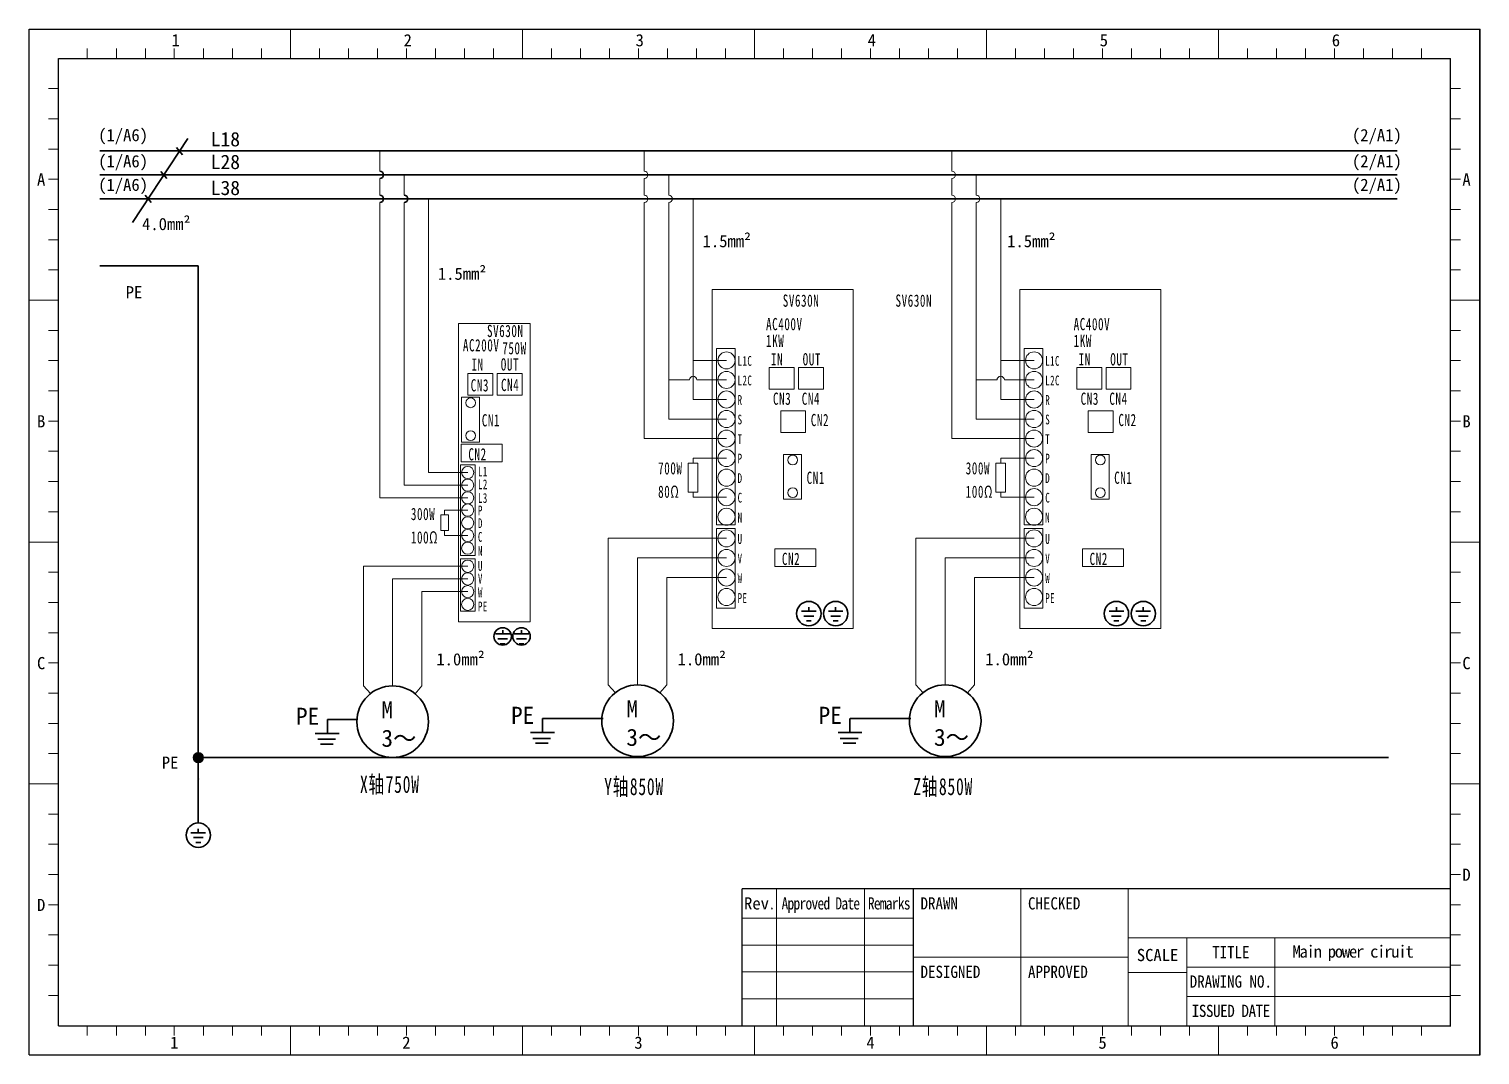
# Model space of a CAD drawing. Header units: millimetres. Extents: x 26 to 3546, y -73 to 3113.
# Drawn here: x 28.1 to 325.1, y 2000.5 to 2210.5 of the extents above; entities that cross this region are included whole.
import ezdxf

# ---------------------------------------------------------------- set-up
doc = ezdxf.new("R2010")
doc.units = ezdxf.units.MM
doc.header["$PDSIZE"] = -5
doc.layers.get('0').update_dxf_attribs({"lineweight": 35})
for name, color, linetype, lineweight in [('图框', 7, 'Continuous', 30), ('尺寸线层', 3, 'Continuous', 18), ('粗实线层', 7, 'Continuous', 35), ('细实线层', 7, 'Continuous', 18)]:
    doc.layers.add(name, color=color, linetype=linetype, lineweight=lineweight)
doc.styles.add('GG', font='')
doc.styles.add('SLDTEXTSTYLE0', font='', dxfattribs={"width": 0.7})
doc.styles.add('宋体', font='')
doc.styles.add('标准', font='', dxfattribs={"width": 0.667})
doc.styles.get('GG').set_extended_font_data('宋体')
doc.styles.get('SLDTEXTSTYLE0').set_extended_font_data('宋体')
doc.styles.get('宋体').set_extended_font_data('宋体')
doc.styles.get('标准').set_extended_font_data('宋体')

msp = doc.modelspace()

# ---------------------------------------------------------------- hatches: boundary and pattern name
h = msp.add_hatch(color=256)
edge = h.paths.add_edge_path(flags=0)
edge.add_arc((62.8, 2061.36), 1, 0, 360)

# ---------------------------------------------------------------- linework, layer by layer
for p, q in [((60.63, 2188.09), (49.3, 2170.9)), ((58.36, 2186.26), (59.58, 2184.77)), ((117.48, 2185.54), (75.12, 2185.54)), ((55.13, 2181.36), (56.35, 2179.87)), ((117.48, 2180.64), (75.12, 2180.64)), ((51.9, 2176.46), (53.12, 2174.97)), ((117.23, 2175.74), (75.12, 2175.74)), ((62.8, 2162.04), (42.62, 2162.04)), ((62.8, 2047.99), (62.8, 2162.04)), ((62.8, 2061.36), (306.4, 2061.36)), ((62.8, 2045.99), (62.8, 2046.79)), ((61.3, 2045.99), (64.3, 2045.99)), ((61.8, 2044.99), (63.8, 2044.99)), ((62.3, 2043.99), (63.3, 2043.99))]:
    msp.add_line(p, q)
at = {"color": 0}
for p, q in [((42.62, 2185.54), (75.12, 2185.54)), ((117.48, 2185.54), (308.17, 2185.54)), ((42.62, 2180.64), (75.12, 2180.64)), ((117.48, 2180.64), (308.17, 2180.64)), ((42.62, 2175.74), (75.12, 2175.74)), ((117.23, 2175.74), (308.17, 2175.74)), ((186.26, 2091.33), (189.26, 2091.33)), ((187.76, 2091.33), (187.76, 2092.13)), ((191.76, 2091.33), (194.76, 2091.33)), ((193.26, 2091.33), (193.26, 2092.13)), ((249.22, 2091.33), (252.22, 2091.33)), ((250.72, 2091.33), (250.72, 2092.13)), ((254.73, 2091.33), (257.73, 2091.33)), ((256.23, 2091.33), (256.23, 2092.13)), ((186.76, 2090.33), (188.76, 2090.33)), ((187.26, 2089.33), (188.26, 2089.33)), ((192.26, 2090.33), (194.26, 2090.33)), ((192.76, 2089.33), (193.76, 2089.33)), ((249.72, 2090.33), (251.72, 2090.33)), ((250.22, 2089.33), (251.22, 2089.33)), ((255.23, 2090.33), (257.23, 2090.33)), ((255.73, 2089.33), (256.73, 2089.33)), ((123.6, 2086.67), (126.6, 2086.67)), ((124.1, 2085.67), (126.1, 2085.67)), ((125.1, 2086.67), (125.1, 2087.47)), ((127.45, 2086.67), (130.45, 2086.67)), ((127.95, 2085.67), (129.95, 2085.67)), ((128.95, 2086.67), (128.95, 2087.47)), ((124.6, 2084.67), (125.6, 2084.67)), ((128.45, 2084.67), (129.45, 2084.67))]:
    msp.add_line(p, q, dxfattribs=at)
at = {"color": 0, "linetype": 'ByBlock'}
for p, q in [((89.21, 2066.28), (89.21, 2069.15)), ((95.27, 2069.19), (89.22, 2069.19)), ((133.22, 2066.48), (133.22, 2069.34)), ((145.68, 2069.39), (133.24, 2069.39)), ((196.19, 2066.48), (196.19, 2069.34)), ((208.64, 2069.39), (196.2, 2069.39)), ((86.75, 2066.28), (91.66, 2066.28)), ((87.23, 2065.1), (90.87, 2065.1)), ((130.77, 2066.48), (135.68, 2066.48)), ((131.24, 2065.3), (134.89, 2065.3)), ((131.85, 2064.29), (134.43, 2064.29)), ((193.74, 2066.48), (198.64, 2066.48)), ((194.21, 2065.3), (197.86, 2065.3)), ((194.82, 2064.29), (197.39, 2064.29)), ((87.83, 2064.1), (90.41, 2064.1))]:
    msp.add_line(p, q, dxfattribs=at)
at = {"color": 0}
for centre, radius in [((187.76, 2090.83), 2.5), ((193.26, 2090.83), 2.5), ((250.72, 2090.83), 2.5), ((256.23, 2090.83), 2.5), ((125.1, 2086.17), 1.78), ((128.95, 2086.17), 1.78)]:
    msp.add_circle(centre, radius, dxfattribs=at)
at = {"color": 0, "linetype": 'ByBlock'}
for centre in [(102.58, 2068.71), (152.72, 2068.91), (215.68, 2068.91)]:
    msp.add_circle(centre, 7.33, dxfattribs=at)
for centre, radius in [((62.8, 2061.36), 1), ((62.8, 2045.49), 2.5)]:
    msp.add_circle(centre, radius)
msp.add_point((62.8, 2057))
msp.add_point((62.8, 2057))
at = {"layer": '图框'}
for p, q in [((28.15, 2000.49), (28.15, 2210.49)), ((28.15, 2210.49), (325.15, 2210.49)), ((325.13, 2000.49), (325.13, 2210.49)), ((325.15, 2000.49), (325.15, 2210.49)), ((34.15, 2006.49), (34.15, 2204.49)), ((34.15, 2204.49), (319.13, 2204.49)), ((319.13, 2006.49), (319.13, 2204.49)), ((319.15, 2034.49), (174.15, 2034.49)), ((174.15, 2006.49), (174.15, 2034.49)), ((209.15, 2034.49), (209.15, 2006.49)), ((34.15, 2006.49), (319.15, 2006.49)), ((28.15, 2000.49), (325.15, 2000.49))]:
    msp.add_line(p, q, dxfattribs=at)
at = {"layer": '图框', "lineweight": 15}
for p, q in [((181.15, 2034.49), (181.15, 2006.49)), ((199.15, 2034.49), (199.15, 2006.49)), ((231.15, 2034.49), (231.15, 2006.49)), ((253.15, 2034.49), (253.15, 2006.49)), ((174.15, 2028.49), (209.15, 2028.49)), ((174.15, 2022.99), (209.15, 2022.99)), ((253.15, 2024.49), (319.15, 2024.49)), ((265.15, 2024.49), (265.15, 2006.49)), ((283.15, 2024.49), (283.15, 2006.49)), ((209.15, 2020.49), (253.15, 2020.49)), ((174.15, 2017.49), (209.15, 2017.49)), ((253.15, 2017.34), (265.15, 2017.34)), ((265.15, 2018.49), (319.15, 2018.49)), ((174.15, 2011.99), (209.15, 2011.99)), ((265.15, 2012.49), (319.15, 2012.49)), ((319.15, 2006.49), (174.15, 2006.49))]:
    msp.add_line(p, q, dxfattribs=at)
at = {"layer": '粗实线层', "lineweight": 15}
for p, q in [((99.95, 2181.39), (99.95, 2185.54)), ((154.08, 2181.39), (154.08, 2185.54)), ((217.04, 2181.39), (217.04, 2185.54)), ((104.95, 2176.49), (104.95, 2180.64)), ((159.08, 2176.49), (159.08, 2180.64)), ((222.04, 2176.49), (222.04, 2180.64)), ((99.95, 2176.49), (99.95, 2179.89)), ((154.08, 2176.49), (154.08, 2179.89)), ((217.04, 2176.49), (217.04, 2179.89)), ((99.95, 2114.52), (99.95, 2174.99)), ((104.95, 2117.12), (104.95, 2174.99)), ((109.95, 2119.72), (109.95, 2175.74)), ((154.08, 2126.66), (154.08, 2174.99)), ((159.08, 2130.66), (159.08, 2174.99)), ((164.08, 2134.66), (164.08, 2175.74)), ((217.04, 2126.66), (217.04, 2174.99)), ((222.04, 2130.66), (222.04, 2174.99)), ((227.04, 2134.66), (227.04, 2175.74)), ((170.91, 2142.66), (164.08, 2142.66)), ((233.87, 2142.66), (227.04, 2142.66)), ((163.33, 2138.66), (159.08, 2138.66)), ((170.91, 2138.66), (164.83, 2138.66)), ((226.29, 2138.66), (222.04, 2138.66)), ((233.87, 2138.66), (227.79, 2138.66)), ((170.91, 2134.66), (164.08, 2134.66)), ((233.87, 2134.66), (227.04, 2134.66)), ((170.91, 2130.66), (159.08, 2130.66)), ((233.87, 2130.66), (222.04, 2130.66)), ((170.91, 2126.66), (154.08, 2126.66)), ((233.87, 2126.66), (217.04, 2126.66)), ((165.08, 2121.66), (163.08, 2121.66)), ((163.08, 2121.66), (163.08, 2115.66)), ((170.91, 2122.66), (164.08, 2122.66)), ((164.08, 2122.66), (164.08, 2121.66)), ((165.08, 2121.66), (165.08, 2115.66)), ((228.04, 2121.66), (226.04, 2121.66)), ((226.04, 2121.66), (226.04, 2115.66)), ((233.87, 2122.66), (227.04, 2122.66)), ((227.04, 2122.66), (227.04, 2121.66)), ((228.04, 2121.66), (228.04, 2115.66)), ((117.94, 2119.72), (109.95, 2119.72)), ((117.94, 2117.12), (104.95, 2117.12)), ((165.08, 2115.66), (163.08, 2115.66)), ((164.08, 2115.66), (164.08, 2114.66)), ((170.91, 2114.66), (164.08, 2114.66)), ((228.04, 2115.66), (226.04, 2115.66)), ((227.04, 2115.66), (227.04, 2114.66)), ((233.87, 2114.66), (227.04, 2114.66)), ((117.94, 2114.52), (99.95, 2114.52)), ((117.94, 2112.02), (113.21, 2112.02)), ((113.21, 2112.02), (113.21, 2111.02)), ((112.41, 2111.02), (112.41, 2107.82)), ((114.01, 2111.02), (112.41, 2111.02)), ((114.01, 2111.02), (114.01, 2107.82)), ((114.01, 2107.82), (112.41, 2107.82)), ((113.21, 2107.82), (113.21, 2106.82)), ((117.94, 2106.82), (113.21, 2106.82)), ((146.72, 2106.28), (146.72, 2076.23)), ((170.89, 2106.28), (146.72, 2106.28)), ((209.68, 2106.28), (209.68, 2076.23)), ((233.86, 2106.28), (209.68, 2106.28)), ((96.58, 2100.53), (96.58, 2076.04)), ((117.94, 2100.53), (96.58, 2100.53)), ((152.72, 2102.23), (152.72, 2076.23)), ((170.91, 2102.23), (152.72, 2102.23)), ((215.68, 2102.23), (215.68, 2076.23)), ((233.87, 2102.23), (215.68, 2102.23)), ((102.58, 2097.93), (102.58, 2076.04)), ((117.94, 2097.93), (102.58, 2097.93)), ((158.72, 2098.23), (158.72, 2076.23)), ((170.91, 2098.23), (158.72, 2098.23)), ((221.68, 2098.23), (221.68, 2076.23)), ((233.87, 2098.23), (221.68, 2098.23)), ((108.58, 2095.33), (108.58, 2076.04)), ((117.94, 2095.33), (108.58, 2095.33)), ((98.04, 2074.46), (96.58, 2076.04)), ((108.58, 2076.04), (107.16, 2074.43)), ((148.17, 2074.65), (146.72, 2076.23)), ((158.72, 2076.23), (157.29, 2074.63)), ((211.14, 2074.65), (209.68, 2076.23)), ((221.68, 2076.23), (220.26, 2074.63))]:
    msp.add_line(p, q, dxfattribs=at)
at = {"layer": '粗实线层', "color": 0, "lineweight": 15}
for points in [[(168.01, 2157.14), (168.01, 2087.77), (196.85, 2087.77), (196.85, 2157.14)], [(230.97, 2157.14), (230.97, 2087.77), (259.82, 2087.77), (259.82, 2157.14)], [(118, 2140), (118, 2135.56), (123.07, 2135.56), (123.07, 2140)], [(124, 2140), (124, 2135.56), (129.06, 2135.56), (129.06, 2140)], [(179.68, 2141.21), (179.68, 2136.76), (184.75, 2136.76), (184.75, 2141.21)], [(185.68, 2141.21), (185.68, 2136.76), (190.74, 2136.76), (190.74, 2141.21)], [(242.65, 2141.21), (242.65, 2136.76), (247.71, 2136.76), (247.71, 2141.21)], [(248.64, 2141.21), (248.64, 2136.76), (253.71, 2136.76), (253.71, 2141.21)], [(116.66, 2135.13), (116.66, 2125.93), (120.38, 2125.93), (120.38, 2135.13)], [(182.01, 2132.32), (182.01, 2127.87), (187.07, 2127.87), (187.07, 2132.32)], [(244.97, 2132.32), (244.97, 2127.87), (250.04, 2127.87), (250.04, 2132.32)], [(116.63, 2125.52), (116.63, 2121.9), (125.01, 2121.9), (125.01, 2125.52)], [(182.58, 2123.43), (182.58, 2114.23), (186.3, 2114.23), (186.3, 2123.43)], [(245.54, 2123.43), (245.54, 2114.23), (249.26, 2114.23), (249.26, 2123.43)], [(180.82, 2104.1), (180.82, 2100.48), (189.19, 2100.48), (189.19, 2104.1)], [(243.78, 2104.1), (243.78, 2100.48), (252.16, 2100.48), (252.16, 2104.1)]]:
    msp.add_lwpolyline(points, close=True, dxfattribs=at)
at = {"layer": '粗实线层', "lineweight": 15}
for points in [[(116.08, 2150.19), (116.08, 2089.15), (130.73, 2089.15), (130.73, 2150.19)], [(168.87, 2145.08), (168.87, 2109.02), (172.72, 2109.02), (172.72, 2145.08)], [(231.83, 2145.08), (231.83, 2109.02), (235.69, 2109.02), (235.69, 2145.08)], [(116.46, 2121.27), (116.46, 2102.76), (119.44, 2102.76), (119.44, 2121.27)], [(168.85, 2108.27), (168.85, 2091.94), (172.68, 2091.94), (172.68, 2108.27)], [(231.82, 2108.27), (231.82, 2091.94), (235.64, 2091.94), (235.64, 2108.27)], [(116.46, 2102.04), (116.46, 2091.31), (119.44, 2091.31), (119.44, 2102.04)]]:
    msp.add_lwpolyline(points, close=True, dxfattribs=at)
at = {"layer": '粗实线层', "color": 0, "lineweight": 15}
for centre, radius in [((170.91, 2142.66), 1.75), ((233.87, 2142.66), 1.75), ((170.91, 2138.66), 1.75), ((233.87, 2138.66), 1.75), ((170.91, 2134.66), 1.75), ((233.87, 2134.66), 1.75), ((118.56, 2133.98), 1), ((170.91, 2130.66), 1.75), ((233.87, 2130.66), 1.75), ((118.56, 2127.27), 1), ((170.91, 2126.66), 1.75), ((233.87, 2126.66), 1.75), ((170.91, 2122.66), 1.75), ((233.87, 2122.66), 1.75), ((184.48, 2122.27), 1), ((247.44, 2122.27), 1), ((170.91, 2118.66), 1.75), ((233.87, 2118.66), 1.75), ((170.91, 2114.66), 1.75), ((184.48, 2115.57), 1), ((233.87, 2114.66), 1.75), ((247.44, 2115.57), 1), ((170.91, 2110.66), 1.75), ((233.87, 2110.66), 1.75), ((170.91, 2106.23), 1.75), ((233.87, 2106.23), 1.75), ((170.91, 2102.23), 1.75), ((233.87, 2102.23), 1.75), ((170.91, 2098.23), 1.75), ((233.87, 2098.23), 1.75), ((170.91, 2094.23), 1.75), ((233.87, 2094.23), 1.75)]:
    msp.add_circle(centre, radius, dxfattribs=at)
at = {"layer": '粗实线层', "lineweight": 15}
for centre in [(117.94, 2119.72), (117.94, 2117.12), (117.94, 2114.52), (117.94, 2112.02), (117.94, 2109.42), (117.94, 2106.82), (117.94, 2104.22), (117.94, 2100.53), (117.94, 2097.93), (117.94, 2095.33), (117.94, 2092.73)]:
    msp.add_circle(centre, 1.25, dxfattribs=at)
at = {"layer": '粗实线层'}
for centre in [(99.95, 2180.64), (99.95, 2175.74), (104.95, 2175.74)]:
    msp.add_arc(centre, 0.75, 270, 90, dxfattribs=at)
at = {"layer": '粗实线层', "lineweight": 15}
for centre, start, end in [((154.08, 2180.64), 270, 90), ((217.04, 2180.64), 270, 90), ((154.08, 2175.74), 270, 90), ((159.08, 2175.74), 270, 90), ((217.04, 2175.74), 270, 90), ((222.04, 2175.74), 270, 90), ((164.08, 2138.66), 0, 180), ((227.04, 2138.66), 0, 180)]:
    msp.add_arc(centre, 0.75, start, end, dxfattribs=at)
at = {"layer": '细实线层'}
for p, q in [((81.64, 2204.49), (81.64, 2210.49)), ((129.14, 2204.49), (129.14, 2210.49)), ((176.64, 2204.49), (176.64, 2210.49)), ((224.14, 2204.49), (224.14, 2210.49)), ((271.64, 2204.49), (271.64, 2210.49)), ((40.08, 2204.49), (40.08, 2206.49)), ((46.02, 2204.49), (46.02, 2206.49)), ((51.96, 2204.49), (51.96, 2206.49)), ((57.89, 2204.49), (57.89, 2206.49)), ((63.83, 2204.49), (63.83, 2206.49)), ((69.77, 2204.49), (69.77, 2206.49)), ((75.71, 2204.49), (75.71, 2206.49)), ((87.58, 2204.49), (87.58, 2206.49)), ((93.52, 2204.49), (93.52, 2206.49)), ((99.46, 2204.49), (99.46, 2206.49)), ((105.39, 2204.49), (105.39, 2206.49)), ((105.39, 2204.49), (105.39, 2206.49)), ((111.33, 2204.49), (111.33, 2206.49)), ((117.27, 2204.49), (117.27, 2206.49)), ((123.2, 2204.49), (123.2, 2206.49)), ((135.08, 2204.49), (135.08, 2206.49)), ((141.02, 2204.49), (141.02, 2206.49)), ((146.95, 2204.49), (146.95, 2206.49)), ((152.89, 2204.49), (152.89, 2206.49)), ((158.83, 2204.49), (158.83, 2206.49)), ((164.77, 2204.49), (164.77, 2206.49)), ((170.7, 2204.49), (170.7, 2206.49)), ((170.7, 2204.49), (170.7, 2206.49)), ((182.58, 2204.49), (182.58, 2206.49)), ((188.51, 2204.49), (188.51, 2206.49)), ((194.45, 2204.49), (194.45, 2206.49)), ((200.39, 2204.49), (200.39, 2206.49)), ((206.33, 2204.49), (206.33, 2206.49)), ((212.26, 2204.49), (212.26, 2206.49)), ((218.2, 2204.49), (218.2, 2206.49)), ((230.08, 2204.49), (230.08, 2206.49)), ((236.01, 2204.49), (236.01, 2206.49)), ((236.01, 2204.49), (236.01, 2206.49)), ((241.95, 2204.49), (241.95, 2206.49)), ((247.89, 2204.49), (247.89, 2206.49)), ((253.82, 2204.49), (253.82, 2206.49)), ((259.76, 2204.49), (259.76, 2206.49)), ((265.7, 2204.49), (265.7, 2206.49)), ((277.57, 2204.49), (277.57, 2206.49)), ((283.51, 2204.49), (283.51, 2206.49)), ((289.45, 2204.49), (289.45, 2206.49)), ((295.39, 2204.49), (295.39, 2206.49)), ((301.32, 2204.49), (301.32, 2206.49)), ((301.32, 2204.49), (301.32, 2206.49)), ((307.26, 2204.49), (307.26, 2206.49)), ((313.2, 2204.49), (313.2, 2206.49)), ((34.15, 2198.3), (32.15, 2198.3)), ((319.13, 2198.3), (321.13, 2198.3)), ((34.15, 2192.12), (32.15, 2192.12)), ((319.13, 2192.12), (321.13, 2192.12)), ((34.15, 2185.93), (32.15, 2185.93)), ((319.13, 2185.93), (321.13, 2185.93)), ((34.15, 2179.74), (32.15, 2179.74)), ((34.15, 2179.74), (32.15, 2179.74)), ((319.13, 2179.74), (321.13, 2179.74)), ((319.13, 2179.74), (321.13, 2179.74)), ((34.15, 2173.55), (32.15, 2173.55)), ((319.13, 2173.55), (321.13, 2173.55)), ((34.15, 2167.37), (32.15, 2167.37)), ((319.13, 2167.37), (321.13, 2167.37)), ((34.15, 2161.18), (32.15, 2161.18)), ((319.13, 2161.18), (321.13, 2161.18)), ((34.15, 2154.99), (28.15, 2154.99)), ((319.13, 2154.99), (325.13, 2154.99)), ((34.15, 2148.8), (32.15, 2148.8)), ((319.13, 2148.8), (321.13, 2148.8)), ((34.15, 2142.62), (32.15, 2142.62)), ((319.13, 2142.62), (321.13, 2142.62)), ((34.15, 2136.43), (32.15, 2136.43)), ((319.13, 2136.43), (321.13, 2136.43)), ((34.15, 2130.24), (32.15, 2130.24)), ((319.13, 2130.24), (321.13, 2130.24)), ((34.15, 2124.05), (32.15, 2124.05)), ((34.15, 2124.05), (32.15, 2124.05)), ((319.13, 2124.05), (321.13, 2124.05)), ((319.13, 2124.05), (321.13, 2124.05)), ((34.15, 2117.87), (32.15, 2117.87)), ((319.13, 2117.87), (321.13, 2117.87)), ((34.15, 2111.68), (32.15, 2111.68)), ((319.13, 2111.68), (321.13, 2111.68)), ((34.15, 2105.49), (28.15, 2105.49)), ((319.13, 2105.49), (325.13, 2105.49)), ((34.15, 2099.3), (32.15, 2099.3)), ((319.13, 2099.3), (321.13, 2099.3)), ((34.15, 2093.12), (32.15, 2093.12)), ((319.13, 2093.12), (321.13, 2093.12)), ((34.15, 2086.93), (32.15, 2086.93)), ((319.13, 2086.93), (321.13, 2086.93)), ((34.15, 2080.74), (32.15, 2080.74)), ((319.13, 2080.74), (321.13, 2080.74)), ((34.15, 2074.55), (32.15, 2074.55)), ((319.13, 2074.55), (321.13, 2074.55)), ((34.15, 2068.37), (32.15, 2068.37)), ((34.15, 2068.37), (32.15, 2068.37)), ((319.13, 2068.37), (321.13, 2068.37)), ((319.13, 2068.37), (321.13, 2068.37)), ((34.15, 2062.18), (32.15, 2062.18)), ((319.13, 2062.18), (321.13, 2062.18)), ((34.15, 2055.99), (28.15, 2055.99)), ((319.13, 2055.99), (325.13, 2055.99)), ((34.15, 2049.8), (32.15, 2049.8)), ((319.13, 2049.8), (321.13, 2049.8)), ((34.15, 2043.62), (32.15, 2043.62)), ((319.13, 2043.62), (321.13, 2043.62)), ((34.15, 2037.43), (32.15, 2037.43)), ((319.13, 2037.43), (321.13, 2037.43)), ((34.15, 2031.24), (32.15, 2031.24)), ((319.13, 2031.24), (321.13, 2031.24)), ((34.15, 2025.05), (32.15, 2025.05)), ((319.13, 2025.05), (321.13, 2025.05)), ((34.15, 2018.87), (32.15, 2018.87)), ((319.13, 2018.87), (321.13, 2018.87)), ((34.15, 2012.68), (32.15, 2012.68)), ((319.13, 2012.68), (321.13, 2012.68)), ((40.08, 2006.49), (40.08, 2004.49)), ((46.02, 2006.49), (46.02, 2004.49)), ((51.96, 2006.49), (51.96, 2004.49)), ((57.89, 2006.49), (57.89, 2004.49)), ((63.83, 2006.49), (63.83, 2004.49)), ((69.77, 2006.49), (69.77, 2004.49)), ((75.71, 2006.49), (75.71, 2004.49)), ((81.64, 2006.49), (81.64, 2000.49)), ((87.58, 2006.49), (87.58, 2004.49)), ((93.52, 2006.49), (93.52, 2004.49)), ((99.46, 2006.49), (99.46, 2004.49)), ((105.39, 2006.49), (105.39, 2004.49)), ((105.39, 2006.49), (105.39, 2004.49)), ((111.33, 2006.49), (111.33, 2004.49)), ((117.27, 2006.49), (117.27, 2004.49)), ((123.2, 2006.49), (123.2, 2004.49)), ((129.14, 2006.49), (129.14, 2000.49)), ((135.08, 2006.49), (135.08, 2004.49)), ((141.02, 2006.49), (141.02, 2004.49)), ((146.95, 2006.49), (146.95, 2004.49)), ((152.89, 2006.49), (152.89, 2004.49)), ((158.83, 2006.49), (158.83, 2004.49)), ((164.77, 2006.49), (164.77, 2004.49)), ((170.7, 2006.49), (170.7, 2004.49)), ((170.7, 2006.49), (170.7, 2004.49)), ((176.64, 2006.49), (176.64, 2000.49)), ((182.58, 2006.49), (182.58, 2004.49)), ((188.51, 2006.49), (188.51, 2004.49)), ((194.45, 2006.49), (194.45, 2004.49)), ((200.39, 2006.49), (200.39, 2004.49)), ((206.33, 2006.49), (206.33, 2004.49)), ((212.26, 2006.49), (212.26, 2004.49)), ((218.2, 2006.49), (218.2, 2004.49)), ((224.14, 2006.49), (224.14, 2000.49)), ((230.08, 2006.49), (230.08, 2004.49)), ((236.01, 2006.49), (236.01, 2004.49)), ((236.01, 2006.49), (236.01, 2004.49)), ((241.95, 2006.49), (241.95, 2004.49)), ((247.89, 2006.49), (247.89, 2004.49)), ((253.82, 2006.49), (253.82, 2004.49)), ((259.76, 2006.49), (259.76, 2004.49)), ((265.7, 2006.49), (265.7, 2004.49)), ((271.64, 2006.49), (271.64, 2000.49)), ((277.57, 2006.49), (277.57, 2004.49)), ((283.51, 2006.49), (283.51, 2004.49)), ((289.45, 2006.49), (289.45, 2004.49)), ((295.39, 2006.49), (295.39, 2004.49)), ((301.32, 2006.49), (301.32, 2004.49)), ((301.32, 2006.49), (301.32, 2004.49)), ((307.26, 2006.49), (307.26, 2004.49)), ((313.2, 2006.49), (313.2, 2004.49))]:
    msp.add_line(p, q, dxfattribs=at)
for p in [(34.15, 2198.3), (319.13, 2198.3), (34.15, 2192.12), (319.13, 2192.12), (34.15, 2185.93), (319.13, 2185.93), (34.15, 2179.74), (319.13, 2179.74), (34.15, 2173.55), (319.13, 2173.55), (34.15, 2167.37), (319.13, 2167.37), (34.15, 2161.18), (319.13, 2161.18), (34.15, 2154.99), (319.13, 2154.99), (34.15, 2148.8), (319.13, 2148.8), (34.15, 2142.62), (319.13, 2142.62), (34.15, 2136.43), (319.13, 2136.43), (34.15, 2130.24), (319.13, 2130.24), (34.15, 2124.05), (319.13, 2124.05), (34.15, 2117.87), (319.13, 2117.87), (34.15, 2111.68), (319.13, 2111.68), (34.15, 2105.49), (319.13, 2105.49), (34.15, 2099.3), (319.13, 2099.3), (34.15, 2093.12), (319.13, 2093.12), (34.15, 2086.93), (319.13, 2086.93), (34.15, 2080.74), (319.13, 2080.74), (34.15, 2074.55), (319.13, 2074.55), (34.15, 2068.37), (319.13, 2068.37), (34.15, 2062.18), (319.13, 2062.18), (34.15, 2055.99), (319.13, 2055.99), (34.15, 2049.8), (319.13, 2049.8), (34.15, 2043.62), (319.13, 2043.62), (34.15, 2037.43), (319.13, 2037.43), (34.15, 2031.24), (319.13, 2031.24), (34.15, 2025.05), (319.13, 2025.05), (34.15, 2018.87), (319.13, 2018.87), (34.15, 2012.68), (319.13, 2012.68)]:
    msp.add_point(p, dxfattribs=at)

# ---------------------------------------------------------------- texts
at = {"char_height": 2.5, "attachment_point": 1}
for s, insert, width in [('(1/A6)', (42.3, 2190.03), 14.8092), ('(2/A1)', (298.94, 2190.03), 14.8092), ('(1/A6)', (42.3, 2184.68), 14.8092), ('(2/A1)', (298.94, 2184.68), 14.8092), ('(1/A6)', (42.3, 2179.86), 14.8092), ('(2/A1)', (298.94, 2179.86), 14.8092), ('4.0mm²', (51.28, 2171.83), 7.8919), ('1.5mm²', (166.02, 2168.33), 7.8919), ('1.5mm²', (228.36, 2168.33), 7.8919), ('1.5mm²', (111.83, 2161.66), 7.8919), ('PE', (47.94, 2157.86), 6.7495), ('1.0mm²', (111.52, 2082.73), 7.8919), ('1.0mm²', (160.9, 2082.74), 7.8919), ('1.0mm²', (223.87, 2082.74), 7.8919), ('PE', (55.32, 2061.58), 6.7495)]:
    msp.add_mtext(s, dxfattribs=dict(at, insert=insert, width=width))
at = {"color": 0, "char_height": 2.94, "attachment_point": 1}
for s, insert, width in [('L18', (65.34, 2189.41), 6.0443), ('L28', (65.34, 2184.76), 5.4753), ('L38', (65.34, 2179.44), 6.0443)]:
    msp.add_mtext(s, dxfattribs=dict(at, insert=insert, width=width))
at = {"color": 0, "linetype": 'ByBlock', "char_height": 3.5, "attachment_point": 1, "style": '宋体'}
for s, width, insert in [('M\\P3～', 19.316, (150.42, 2073.1)), ('M\\P3～', 19.316, (213.39, 2073.1)), ('PE', 6.5141, (82.79, 2071.57)), ('M\\P3～', 19.316, (100.28, 2072.91)), ('PE', 6.5141, (126.81, 2071.77)), ('PE', 6.5141, (189.77, 2071.77))]:
    msp.add_mtext_dynamic_manual_height_columns(s, width=width, gutter_width=12.5, heights=[0], dxfattribs=dict(at, insert=insert))
at = {"layer": '图框', "lineweight": 15, "char_height": 2.5, "style": 'SLDTEXTSTYLE0'}
for s, insert, width, attachment_point in [('{\\W1;1}', (58.17, 2209.45), 2.0278, 2), ('{\\W1;2}', (105.67, 2209.45), 2.75, 2), ('{\\W1;3}', (153.16, 2209.45), 2.6944, 2), ('{\\W1;4}', (200.66, 2209.45), 3.0556, 2), ('{\\W1;5}', (248.16, 2209.45), 2.6944, 2), ('{\\W1;6}', (295.66, 2209.45), 2.8333, 2), ('{\\W1;A}', (30.63, 2180.95), 3.3611, 2), ('{\\W1;A}', (322.39, 2180.95), 3.3611, 2), ('{\\W1;B}', (30.63, 2131.45), 3.1944, 2), ('{\\W1;B}', (322.39, 2131.45), 3.1944, 2), ('{\\W1;C}', (30.63, 2081.95), 3.0833, 2), ('{\\W1;C}', (322.39, 2081.95), 3.0833, 2), ('{\\W1;D}', (322.39, 2038.64), 3.1111, 2), ('{\\W1;D}', (30.63, 2032.45), 3.1111, 2), ('{\\W1;Rev\\W0.7;.}', (177.65, 2032.77), 11.3306, 2), ('{\\W0.8;\\T0.9;Approved Date}', (190.15, 2032.77), 33.1867, 2), ('{\\W0.8;\\T0.9;Remarks}', (204.15, 2032.77), 17.5822, 2), ('{\\W0.9;DRAWN}', (210.63, 2032.77), 15.775, 1), ('{\\W0.9;CHECKED}', (232.63, 2032.77), 21.975, 1), ('{\\W0.9;TITLE}', (274.15, 2022.77), 15.625, 2), ('{\\W1;SCALE}', (259.15, 2022.2), 17.25, 2), ('{\\W0.9;DESIGNED}', (210.63, 2018.77), 25.2, 1), ('{\\W0.9;APPROVED}', (232.63, 2018.77), 25.325, 1), ('{\\W0.9;DRAWING NO.}', (274.15, 2016.77), 33, 2), ('{\\W0.9;\\T0.95;ISSUED DATE}', (274.15, 2010.77), 32.8, 2), ('{\\W1;1}', (57.89, 2004.27), 2.0278, 2), ('{\\W1;2}', (105.39, 2004.27), 2.75, 2), ('{\\W1;3}', (152.89, 2004.27), 2.6944, 2), ('{\\W1;4}', (200.39, 2004.27), 3.0556, 2), ('{\\W1;5}', (247.89, 2004.27), 2.6944, 2), ('{\\W1;6}', (295.39, 2004.27), 2.8333, 2)]:
    msp.add_mtext(s, dxfattribs=dict(at, insert=insert, width=width, attachment_point=attachment_point))
at = {"layer": '尺寸线层', "color": 0, "lineweight": 15, "attachment_point": 1, "line_spacing_factor": 1.15057, "style": '标准'}
for s, insert, char_height, width in [('\\T1.1;SV630N', (182.43, 2156.15), 2.5, 17.6768), ('\\T1.1;SV630N', (205.51, 2156.15), 2.5, 17.6768), ('\\T1.1;AC400V', (179.01, 2151.34), 2.5, 3.8765), ('\\T1.1;AC400V', (241.97, 2151.34), 2.5, 3.8765), ('\\T1.1;SV630N', (121.89, 2149.94), 2.5, 17.6768), ('\\T1.1;1KW', (179.01, 2147.93), 2.5, 3.8765), ('\\T1.1;1KW', (241.97, 2147.93), 2.5, 3.8765), ('\\T1.1;AC200V', (116.96, 2147.01), 2.5, 3.8765), ('\\T1.1;750W', (125.02, 2146.41), 2.5, 3.8765), ('\\T1.1;IN', (118.7, 2143.05), 2.5, 5.5132), ('\\T1.1;OUT', (124.71, 2143.09), 2.5, 5.5132), ('\\T1.1;L1C', (173.19, 2143.56), 2, 2.3891), ('\\T1.1;IN', (180.03, 2144.14), 2.5, 5.5132), ('\\T1.1;OUT', (186.51, 2144.14), 2.5, 5.5132), ('\\T1.1;L1C', (236.16, 2143.56), 2, 2.3891), ('\\T1.1;IN', (242.99, 2144.14), 2.5, 5.5132), ('\\T1.1;OUT', (249.47, 2144.14), 2.5, 5.5132), ('\\T1.1;CN3', (118.56, 2138.82), 2.5, 5.5132), ('\\T1.1;CN4', (124.76, 2138.89), 2.5, 5.5132), ('\\T1.1;L2C', (173.19, 2139.56), 2, 2.3891), ('\\T1.1;L2C', (236.16, 2139.56), 2, 2.3891), ('\\T1.1;R', (173.19, 2135.56), 2, 2.3891), ('\\T1.1;CN3', (180.43, 2136.07), 2.5, 5.5132), ('\\T1.1;CN4', (186.32, 2136.07), 2.5, 5.5132), ('\\T1.1;R', (236.16, 2135.56), 2, 2.3891), ('\\T1.1;CN3', (243.4, 2136.07), 2.5, 5.5132), ('\\T1.1;CN4', (249.28, 2136.07), 2.5, 5.5132), ('\\T1.1;CN1', (120.83, 2131.65), 2.5, 5.5132), ('\\T1.1;S', (173.19, 2131.56), 2, 2.3891), ('\\T1.1;CN2', (188.17, 2131.71), 2.5, 5.5132), ('\\T1.1;S', (236.16, 2131.56), 2, 2.3891), ('\\T1.1;CN2', (251.13, 2131.71), 2.5, 5.5132), ('\\T1.1;T', (173.19, 2127.56), 2, 2.3891), ('\\T1.1;T', (236.16, 2127.56), 2, 2.3891), ('\\T1.1;CN2', (118.08, 2124.69), 2.5, 5.5132), ('\\T1.1;P', (173.19, 2123.56), 2, 2.3891), ('\\T1.1;P', (236.16, 2123.56), 2, 2.3891), ('\\T1.1;L1', (120.04, 2120.92), 2, 2.3891), ('\\T1.1;L2', (120.04, 2118.3), 2, 2.3891), ('\\T1.1;D', (173.19, 2119.56), 2, 2.3891), ('\\T1.1;CN1', (187.31, 2119.89), 2.5, 5.5132), ('\\T1.1;D', (236.16, 2119.56), 2, 2.3891), ('\\T1.1;CN1', (250.27, 2119.89), 2.5, 5.5132), ('\\T1.1;L3', (120.04, 2115.5), 2, 2.3891), ('\\T1.1;C', (173.19, 2115.56), 2, 2.3891), ('\\T1.1;C', (236.16, 2115.56), 2, 2.3891), ('\\T1.1;P', (120.04, 2112.96), 2, 2.3891), ('\\T1.1;D', (120.04, 2110.34), 2, 2.3891), ('\\T1.1;N', (173.19, 2111.48), 2, 2.3891), ('\\T1.1;N', (236.16, 2111.48), 2, 2.3891), ('\\T1.1;C', (120.04, 2107.54), 2, 2.3891), ('\\T1.1;U', (173.19, 2107.1), 2, 2.3891), ('\\T1.1;U', (236.16, 2107.1), 2, 2.3891), ('\\T1.1;N', (120.04, 2104.67), 2, 2.3891), ('\\T1.1;V', (173.19, 2103.1), 2, 2.3891), ('\\T1.1;CN2', (182.26, 2103.28), 2.5, 5.5132), ('\\T1.1;V', (236.16, 2103.1), 2, 2.3891), ('\\T1.1;CN2', (245.23, 2103.28), 2.5, 5.5132), ('\\T1.1;U', (120.04, 2101.6), 2, 2.3891), ('\\T1.1;V', (120.04, 2098.99), 2, 2.3891), ('\\T1.1;W', (173.19, 2099.1), 2, 2.3891), ('\\T1.1;W', (236.16, 2099.1), 2, 2.3891), ('\\T1.1;W', (120.04, 2096.19), 2, 2.3891), ('\\T1.1;PE', (173.19, 2095.02), 2, 2.3891), ('\\T1.1;PE', (236.16, 2095.02), 2, 2.3891), ('\\T1.1;PE', (120.04, 2093.31), 2, 2.3891), ('\\T1.1;X轴750W', (95.89, 2057.64), 3.5, 14.7306), ('\\T1.1;Y轴850W', (145.88, 2057.18), 3.5, 14.7306), ('\\T1.1;Z轴850W', (209.15, 2057.18), 3.5, 14.7306)]:
    msp.add_mtext(s, dxfattribs=dict(at, insert=insert, char_height=char_height, width=width))
at = {"layer": '尺寸线层', "lineweight": 15, "char_height": 2.5, "width": 3.5376, "attachment_point": 1, "line_spacing_factor": 1.15057, "style": '标准'}
for s, insert in [('\\T1.1;{\\C0;700W\\P80Ω}', (156.92, 2121.83)), ('\\T1.1;{\\C0;300W\\P100Ω}', (219.88, 2121.83)), ('\\T1.1;{\\C0;300W\\P100Ω}', (106.31, 2112.48))]:
    msp.add_mtext(s, dxfattribs=dict(at, insert=insert))
at = {"layer": '细实线层', "insert": (286.76, 2022.92), "char_height": 2.5, "width": 40.6456, "attachment_point": 1, "style": 'GG'}
msp.add_mtext('{\\T0.85;Main power ciruit}', dxfattribs=at)

doc.saveas('drawing.dxf')
